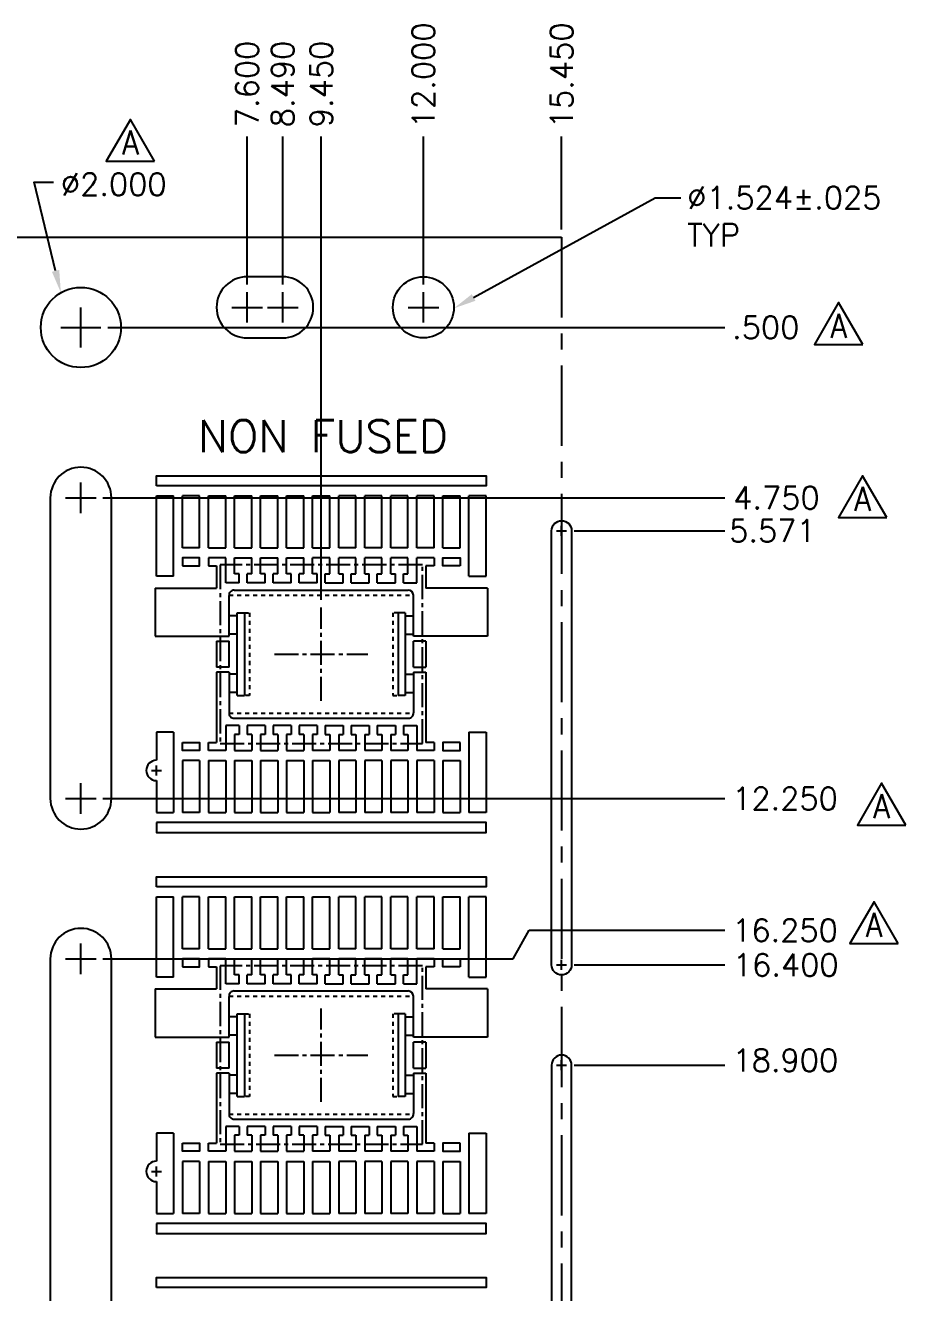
# Model space of a CAD drawing. Extents: x -22.4 to 36.1, y -70.8 to 7.
# Drawn here: x 2.06 to 24.04, y -24.57 to 7.03 of the extents above; entities that cross this region are included whole.
import ezdxf
from ezdxf.enums import TextEntityAlignment as Align

# ---------------------------------------------------------------- set-up
doc = ezdxf.new("R2010")
doc.units = 0
doc.header["$LTSCALE"] = 0.8
doc.header["$MEASUREMENT"] = 0
for name, pattern in [('CENTER2', [1.125, 0.75, -0.125, 0.125, -0.125]), ('CENTERX2', [4, 2.5, -0.5, 0.5, -0.5]), ('HIDDEN2', [0.1875, 0.125, -0.0625])]:
    doc.linetypes.add(name, pattern=pattern)
doc.layers.add('1', color=7, linetype='Continuous')
doc.layers.add('1D', color=4, linetype='Continuous')
doc.styles.add('ROMANS', font='SIMPLEX', dxfattribs={"width": 0.8, "height": 0.018})
doc.styles.add('SIMPLEX', font='SIMPLEX')

msp = doc.modelspace()

# ---------------------------------------------------------------- linework, layer by layer
at = {"layer": '1'}
for p, q in [((-7.219, 1.75), (15.45, 1.75)), ((5.335, -6.704), (5.335, -4.7)), ((5.335, -4.7), (5.765, -4.7)), ((5.765, -6.704), (5.765, -4.7)), ((5.985, -6), (5.985, -4.7)), ((6.415, -4.7), (5.985, -4.7)), ((6.415, -6), (6.415, -4.7)), ((6.635, -6), (6.635, -4.7)), ((6.635, -4.7), (7.065, -4.7)), ((7.065, -6), (7.065, -4.7)), ((7.285, -6), (7.285, -4.7)), ((7.285, -4.7), (7.715, -4.7)), ((7.715, -6), (7.715, -4.7)), ((7.935, -4.7), (8.365, -4.7)), ((7.935, -6), (7.935, -4.7)), ((8.365, -6), (8.365, -4.7)), ((8.585, -6), (8.585, -4.7)), ((8.585, -4.7), (9.015, -4.7)), ((9.015, -6), (9.015, -4.7)), ((9.235, -6), (9.235, -4.7)), ((9.235, -4.7), (9.665, -4.7)), ((9.665, -6), (9.665, -4.7)), ((9.885, -6), (9.885, -4.7)), ((10.315, -4.7), (9.885, -4.7)), ((10.315, -6), (10.315, -4.7)), ((10.535, -6), (10.535, -4.7)), ((10.965, -4.7), (10.535, -4.7)), ((10.965, -6), (10.965, -4.7)), ((11.185, -6), (11.185, -4.7)), ((11.615, -4.7), (11.185, -4.7)), ((11.615, -6), (11.615, -4.7)), ((11.835, -6), (11.835, -4.7)), ((12.265, -4.7), (11.835, -4.7)), ((12.265, -6), (12.265, -4.7)), ((12.485, -6), (12.485, -4.7)), ((12.485, -4.7), (12.915, -4.7)), ((12.915, -6), (12.915, -4.7)), ((13.135, -6.704), (13.135, -4.7)), ((13.565, -4.7), (13.135, -4.7)), ((13.565, -6.704), (13.565, -4.7)), ((6.415, -6), (5.985, -6)), ((6.635, -6), (7.065, -6)), ((7.285, -6), (7.715, -6)), ((7.935, -6), (8.365, -6)), ((8.585, -6), (9.015, -6)), ((9.235, -6), (9.665, -6)), ((10.315, -6), (9.885, -6)), ((10.965, -6), (10.535, -6)), ((11.615, -6), (11.185, -6)), ((12.265, -6), (11.835, -6)), ((12.485, -6), (12.915, -6)), ((6.635, -6.25), (6.635, -6.45)), ((7.065, -6.25), (6.635, -6.25)), ((7.065, -6.87), (7.065, -6.25)), ((7.285, -6.65), (7.285, -6.25)), ((7.285, -6.25), (7.715, -6.25)), ((7.715, -6.65), (7.715, -6.25)), ((7.935, -6.65), (7.935, -6.25)), ((7.935, -6.25), (8.365, -6.25)), ((8.365, -6.65), (8.365, -6.25)), ((8.585, -6.65), (8.585, -6.25)), ((8.585, -6.25), (9.015, -6.25)), ((9.015, -6.65), (9.015, -6.25)), ((9.235, -6.65), (9.235, -6.25)), ((9.665, -6.25), (9.235, -6.25)), ((9.665, -6.65), (9.665, -6.25)), ((9.885, -6.65), (9.885, -6.25)), ((10.315, -6.25), (9.885, -6.25)), ((10.315, -6.65), (10.315, -6.25)), ((10.535, -6.65), (10.535, -6.25)), ((10.965, -6.25), (10.535, -6.25)), ((10.965, -6.65), (10.965, -6.25)), ((11.185, -6.65), (11.185, -6.25)), ((11.615, -6.25), (11.185, -6.25)), ((11.615, -6.65), (11.615, -6.25)), ((11.835, -6.87), (11.835, -6.25)), ((12.265, -6.25), (11.835, -6.25)), ((12.265, -6.25), (12.265, -6.45)), ((6.635, -6.45), (6.838, -6.45)), ((6.838, -6.45), (6.838, -7)), ((12.062, -6.45), (12.062, -7)), ((12.265, -6.45), (12.062, -6.45)), ((5.765, -6.704), (5.335, -6.704)), ((7.4, -6.87), (7.065, -6.87)), ((7.4, -6.65), (7.285, -6.65)), ((7.4, -6.87), (7.4, -6.65)), ((7.6, -6.87), (7.6, -6.65)), ((7.715, -6.65), (7.6, -6.65)), ((8.05, -6.87), (7.6, -6.87)), ((8.05, -6.65), (7.935, -6.65)), ((8.05, -6.87), (8.05, -6.65)), ((8.25, -6.87), (8.25, -6.65)), ((8.365, -6.65), (8.25, -6.65)), ((8.7, -6.87), (8.25, -6.87)), ((8.7, -6.65), (8.585, -6.65)), ((8.7, -6.87), (8.7, -6.65)), ((9.015, -6.65), (8.9, -6.65)), ((8.9, -6.87), (8.9, -6.65)), ((9.35, -6.87), (8.9, -6.87)), ((9.35, -6.65), (9.235, -6.65)), ((9.35, -6.87), (9.35, -6.65)), ((9.55, -6.87), (9.55, -6.65)), ((9.55, -6.65), (9.665, -6.65)), ((9.55, -6.87), (10, -6.87)), ((9.885, -6.65), (10, -6.65)), ((10, -6.87), (10, -6.65)), ((10.2, -6.87), (10.2, -6.65)), ((10.2, -6.65), (10.315, -6.65)), ((10.2, -6.87), (10.65, -6.87)), ((10.535, -6.65), (10.65, -6.65)), ((10.65, -6.87), (10.65, -6.65)), ((10.85, -6.65), (10.965, -6.65)), ((10.85, -6.87), (10.85, -6.65)), ((10.85, -6.87), (11.3, -6.87)), ((11.185, -6.65), (11.3, -6.65)), ((11.3, -6.87), (11.3, -6.65)), ((11.5, -6.65), (11.615, -6.65)), ((11.5, -6.87), (11.5, -6.65)), ((11.5, -6.87), (11.835, -6.87)), ((13.135, -6.704), (13.565, -6.704)), ((5.303, -7), (6.838, -7)), ((5.303, -7), (5.303, -8.2)), ((7.15, -8.2), (7.15, -7.19)), ((7.276, -7.05), (11.623, -7.05)), ((11.75, -7.19), (11.75, -7.177)), ((11.75, -8.2), (11.75, -7.19)), ((13.597, -7), (12.062, -7)), ((13.597, -7), (13.597, -8.2)), ((7.353, -9.68), (7.353, -7.62)), ((7.353, -7.62), (7.533, -7.62)), ((7.533, -7.62), (7.533, -9.68)), ((11.367, -7.62), (11.367, -9.68)), ((11.548, -7.62), (11.367, -7.62)), ((11.548, -7.62), (11.548, -9.68)), ((5.303, -8.2), (7.15, -8.2)), ((13.597, -8.2), (11.75, -8.2)), ((6.838, -8.327), (7.15, -8.327)), ((6.838, -8.327), (6.838, -8.973)), ((7.15, -8.973), (7.15, -8.327)), ((11.75, -8.973), (11.75, -8.327)), ((12.062, -8.327), (11.75, -8.327)), ((12.062, -8.327), (12.062, -8.973)), ((7.15, -8.973), (6.838, -8.973)), ((6.838, -9.1), (6.838, -10.85)), ((7.15, -9.1), (6.838, -9.1)), ((7.15, -9.1), (7.15, -10.11)), ((11.75, -8.973), (12.062, -8.973)), ((11.75, -9.1), (11.75, -10.11)), ((11.75, -9.1), (12.062, -9.1)), ((12.062, -9.1), (12.062, -10.85)), ((7.353, -9.68), (7.533, -9.68)), ((11.548, -9.68), (11.367, -9.68)), ((7.065, -10.43), (7.065, -11.05)), ((7.4, -10.43), (7.065, -10.43)), ((7.276, -10.25), (11.624, -10.25)), ((7.4, -10.43), (7.4, -10.65)), ((7.6, -10.43), (7.6, -10.65)), ((8.05, -10.43), (7.6, -10.43)), ((8.05, -10.43), (8.05, -10.65)), ((8.25, -10.43), (8.25, -10.65)), ((8.7, -10.43), (8.25, -10.43)), ((8.7, -10.43), (8.7, -10.65)), ((8.9, -10.43), (8.9, -10.65)), ((9.35, -10.43), (8.9, -10.43)), ((9.35, -10.43), (9.35, -10.65)), ((9.55, -10.43), (9.55, -10.65)), ((9.55, -10.43), (10, -10.43)), ((10, -10.43), (10, -10.65)), ((10.2, -10.43), (10.65, -10.43)), ((10.2, -10.43), (10.2, -10.65)), ((10.65, -10.43), (10.65, -10.65)), ((10.85, -10.43), (11.3, -10.43)), ((10.85, -10.43), (10.85, -10.65)), ((11.3, -10.43), (11.3, -10.65)), ((11.5, -10.43), (11.5, -10.65)), ((11.5, -10.43), (11.835, -10.43)), ((11.835, -10.43), (11.835, -11.05)), ((5.765, -10.596), (5.335, -10.596)), ((5.335, -10.596), (5.335, -11.296)), ((5.765, -10.596), (5.765, -12.6)), ((7.285, -10.65), (7.285, -11.05)), ((7.4, -10.65), (7.285, -10.65)), ((7.715, -10.65), (7.6, -10.65)), ((7.715, -10.65), (7.715, -11.05)), ((7.935, -10.65), (7.935, -11.05)), ((8.05, -10.65), (7.935, -10.65)), ((8.365, -10.65), (8.25, -10.65)), ((8.365, -10.65), (8.365, -11.05)), ((8.585, -10.65), (8.585, -11.05)), ((8.7, -10.65), (8.585, -10.65)), ((9.015, -10.65), (8.9, -10.65)), ((9.015, -10.65), (9.015, -11.05)), ((9.35, -10.65), (9.235, -10.65)), ((9.235, -10.65), (9.235, -11.05)), ((9.55, -10.65), (9.665, -10.65)), ((9.665, -10.65), (9.665, -11.05)), ((9.885, -10.65), (9.885, -11.05)), ((9.885, -10.65), (10, -10.65)), ((10.2, -10.65), (10.315, -10.65)), ((10.315, -10.65), (10.315, -11.05)), ((10.535, -10.65), (10.65, -10.65)), ((10.535, -10.65), (10.535, -11.05)), ((10.85, -10.65), (10.965, -10.65)), ((10.965, -10.65), (10.965, -11.05)), ((11.185, -10.65), (11.3, -10.65)), ((11.185, -10.65), (11.185, -11.05)), ((11.5, -10.65), (11.615, -10.65)), ((11.615, -10.65), (11.615, -11.05)), ((13.135, -10.596), (13.135, -12.6)), ((13.135, -10.596), (13.565, -10.596)), ((13.565, -10.596), (13.565, -12.6)), ((6.635, -11.05), (6.635, -10.85)), ((6.635, -10.85), (6.838, -10.85)), ((7.065, -11.05), (6.635, -11.05)), ((7.285, -11.05), (7.715, -11.05)), ((7.935, -11.05), (8.365, -11.05)), ((8.585, -11.05), (9.015, -11.05)), ((9.665, -11.05), (9.235, -11.05)), ((10.315, -11.05), (9.885, -11.05)), ((10.965, -11.05), (10.535, -11.05)), ((11.615, -11.05), (11.185, -11.05)), ((12.265, -11.05), (11.835, -11.05)), ((12.265, -10.85), (12.062, -10.85)), ((12.265, -10.85), (12.265, -11.05)), ((5.985, -11.3), (5.985, -12.6)), ((6.415, -11.3), (5.985, -11.3)), ((6.415, -11.3), (6.415, -12.6)), ((6.635, -11.3), (6.635, -12.6)), ((6.635, -11.3), (7.065, -11.3)), ((7.065, -11.3), (7.065, -12.6)), ((7.285, -11.3), (7.285, -12.6)), ((7.285, -11.3), (7.715, -11.3)), ((7.715, -11.3), (7.715, -12.6)), ((7.935, -11.3), (8.365, -11.3)), ((7.935, -11.3), (7.935, -12.6)), ((8.365, -11.3), (8.365, -12.6)), ((8.585, -11.3), (8.585, -12.6)), ((8.585, -11.3), (9.015, -11.3)), ((9.015, -11.3), (9.015, -12.6)), ((9.235, -11.3), (9.235, -12.6)), ((9.235, -11.3), (9.665, -11.3)), ((9.665, -11.3), (9.665, -12.6)), ((9.885, -11.3), (9.885, -12.6)), ((10.315, -11.3), (9.885, -11.3)), ((10.315, -11.3), (10.315, -12.6)), ((10.535, -11.3), (10.535, -12.6)), ((10.965, -11.3), (10.535, -11.3)), ((10.965, -11.3), (10.965, -12.6)), ((11.615, -11.3), (11.185, -11.3)), ((11.185, -11.3), (11.185, -12.6)), ((11.615, -11.3), (11.615, -12.6)), ((11.835, -11.3), (11.835, -12.6)), ((12.265, -11.3), (11.835, -11.3)), ((12.265, -11.3), (12.265, -12.6)), ((12.485, -11.3), (12.485, -12.6)), ((12.485, -11.3), (12.915, -11.3)), ((12.915, -11.3), (12.915, -12.6)), ((5.335, -11.804), (5.335, -12.6)), ((5.335, -12.6), (5.765, -12.6)), ((6.415, -12.6), (5.985, -12.6)), ((6.635, -12.6), (7.065, -12.6)), ((7.285, -12.6), (7.715, -12.6)), ((7.935, -12.6), (8.365, -12.6)), ((8.585, -12.6), (9.015, -12.6)), ((9.235, -12.6), (9.665, -12.6)), ((10.315, -12.6), (9.885, -12.6)), ((10.965, -12.6), (10.535, -12.6)), ((11.615, -12.6), (11.185, -12.6)), ((12.265, -12.6), (11.835, -12.6)), ((12.485, -12.6), (12.915, -12.6)), ((13.565, -12.6), (13.135, -12.6)), ((5.335, -14.7), (5.765, -14.7)), ((5.335, -16.704), (5.335, -14.7)), ((5.765, -16.704), (5.765, -14.7)), ((6.415, -14.7), (5.985, -14.7)), ((5.985, -16), (5.985, -14.7)), ((6.415, -16), (6.415, -14.7)), ((6.635, -14.7), (7.065, -14.7)), ((6.635, -16), (6.635, -14.7)), ((7.065, -16), (7.065, -14.7)), ((7.285, -14.7), (7.715, -14.7)), ((7.285, -16), (7.285, -14.7)), ((7.715, -16), (7.715, -14.7)), ((7.935, -14.7), (8.365, -14.7)), ((7.935, -16), (7.935, -14.7)), ((8.365, -16), (8.365, -14.7)), ((8.585, -14.7), (9.015, -14.7)), ((8.585, -16), (8.585, -14.7)), ((9.015, -16), (9.015, -14.7)), ((9.235, -14.7), (9.665, -14.7)), ((9.235, -16), (9.235, -14.7)), ((9.665, -16), (9.665, -14.7)), ((10.315, -14.7), (9.885, -14.7)), ((9.885, -16), (9.885, -14.7)), ((10.315, -16), (10.315, -14.7)), ((10.965, -14.7), (10.535, -14.7)), ((10.535, -16), (10.535, -14.7)), ((10.965, -16), (10.965, -14.7)), ((11.615, -14.7), (11.185, -14.7)), ((11.185, -16), (11.185, -14.7)), ((11.615, -16), (11.615, -14.7)), ((12.265, -14.7), (11.835, -14.7)), ((11.835, -16), (11.835, -14.7)), ((12.265, -16), (12.265, -14.7)), ((12.485, -14.7), (12.915, -14.7)), ((12.485, -16), (12.485, -14.7)), ((12.915, -16), (12.915, -14.7)), ((13.565, -14.7), (13.135, -14.7)), ((13.135, -16.704), (13.135, -14.7)), ((13.565, -16.704), (13.565, -14.7)), ((6.415, -16), (5.985, -16)), ((6.635, -16), (7.065, -16)), ((7.285, -16), (7.715, -16)), ((7.935, -16), (8.365, -16)), ((8.585, -16), (9.015, -16)), ((9.235, -16), (9.665, -16)), ((10.315, -16), (9.885, -16)), ((10.965, -16), (10.535, -16)), ((11.615, -16), (11.185, -16)), ((12.265, -16), (11.835, -16)), ((12.485, -16), (12.915, -16)), ((6.635, -16.25), (6.635, -16.45)), ((7.065, -16.25), (6.635, -16.25)), ((7.065, -16.87), (7.065, -16.25)), ((7.285, -16.65), (7.285, -16.25)), ((7.285, -16.25), (7.715, -16.25)), ((7.715, -16.65), (7.715, -16.25)), ((7.935, -16.65), (7.935, -16.25)), ((7.935, -16.25), (8.365, -16.25)), ((8.365, -16.65), (8.365, -16.25)), ((8.585, -16.65), (8.585, -16.25)), ((8.585, -16.25), (9.015, -16.25)), ((9.015, -16.65), (9.015, -16.25)), ((9.235, -16.65), (9.235, -16.25)), ((9.665, -16.25), (9.235, -16.25)), ((9.665, -16.65), (9.665, -16.25)), ((9.885, -16.65), (9.885, -16.25)), ((10.315, -16.25), (9.885, -16.25)), ((10.315, -16.65), (10.315, -16.25)), ((10.535, -16.65), (10.535, -16.25)), ((10.965, -16.25), (10.535, -16.25)), ((10.965, -16.65), (10.965, -16.25)), ((11.185, -16.65), (11.185, -16.25)), ((11.615, -16.25), (11.185, -16.25)), ((11.615, -16.65), (11.615, -16.25)), ((11.835, -16.87), (11.835, -16.25)), ((12.265, -16.25), (11.835, -16.25)), ((12.265, -16.25), (12.265, -16.45)), ((5.765, -16.704), (5.335, -16.704)), ((6.635, -16.45), (6.838, -16.45)), ((6.838, -16.45), (6.838, -17)), ((7.4, -16.65), (7.285, -16.65)), ((7.4, -16.87), (7.4, -16.65)), ((7.6, -16.87), (7.6, -16.65)), ((7.715, -16.65), (7.6, -16.65)), ((8.05, -16.65), (7.935, -16.65)), ((8.05, -16.87), (8.05, -16.65)), ((8.25, -16.87), (8.25, -16.65)), ((8.365, -16.65), (8.25, -16.65)), ((8.7, -16.65), (8.585, -16.65)), ((8.7, -16.87), (8.7, -16.65)), ((9.015, -16.65), (8.9, -16.65)), ((8.9, -16.87), (8.9, -16.65)), ((9.35, -16.65), (9.235, -16.65)), ((9.35, -16.87), (9.35, -16.65)), ((9.55, -16.87), (9.55, -16.65)), ((9.55, -16.65), (9.665, -16.65)), ((9.885, -16.65), (10, -16.65)), ((10, -16.87), (10, -16.65)), ((10.2, -16.87), (10.2, -16.65)), ((10.2, -16.65), (10.315, -16.65)), ((10.535, -16.65), (10.65, -16.65)), ((10.65, -16.87), (10.65, -16.65)), ((10.85, -16.65), (10.965, -16.65)), ((10.85, -16.87), (10.85, -16.65)), ((11.185, -16.65), (11.3, -16.65)), ((11.3, -16.87), (11.3, -16.65)), ((11.5, -16.65), (11.615, -16.65)), ((11.5, -16.87), (11.5, -16.65)), ((12.062, -16.45), (12.062, -17)), ((12.265, -16.45), (12.062, -16.45)), ((13.135, -16.704), (13.565, -16.704)), ((5.303, -17), (6.838, -17)), ((5.303, -17), (5.303, -18.2)), ((7.4, -16.87), (7.065, -16.87)), ((7.276, -17.05), (11.623, -17.05)), ((8.05, -16.87), (7.6, -16.87)), ((8.7, -16.87), (8.25, -16.87)), ((9.35, -16.87), (8.9, -16.87)), ((9.55, -16.87), (10, -16.87)), ((10.2, -16.87), (10.65, -16.87)), ((10.85, -16.87), (11.3, -16.87)), ((11.5, -16.87), (11.835, -16.87)), ((13.597, -17), (12.062, -17)), ((13.597, -17), (13.597, -18.2)), ((7.15, -18.2), (7.15, -17.19)), ((11.75, -17.19), (11.75, -17.177)), ((11.75, -18.2), (11.75, -17.19)), ((7.353, -19.68), (7.353, -17.62)), ((7.353, -17.62), (7.533, -17.62)), ((7.533, -17.62), (7.533, -19.68)), ((11.367, -17.62), (11.367, -19.68)), ((11.548, -17.62), (11.367, -17.62)), ((11.548, -17.62), (11.548, -19.68)), ((5.303, -18.2), (7.15, -18.2)), ((6.838, -18.327), (7.15, -18.327)), ((6.838, -18.327), (6.838, -18.973)), ((7.15, -18.973), (7.15, -18.327)), ((13.597, -18.2), (11.75, -18.2)), ((11.75, -18.973), (11.75, -18.327)), ((12.062, -18.327), (11.75, -18.327)), ((12.062, -18.327), (12.062, -18.973)), ((7.15, -18.973), (6.838, -18.973)), ((6.838, -19.1), (6.838, -20.85)), ((7.15, -19.1), (6.838, -19.1)), ((7.15, -19.1), (7.15, -20.11)), ((11.75, -18.973), (12.062, -18.973)), ((11.75, -19.1), (11.75, -20.11)), ((11.75, -19.1), (12.062, -19.1)), ((12.062, -19.1), (12.062, -20.85)), ((7.353, -19.68), (7.533, -19.68)), ((11.548, -19.68), (11.367, -19.68)), ((7.065, -20.43), (7.065, -21.05)), ((7.4, -20.43), (7.065, -20.43)), ((7.276, -20.25), (11.624, -20.25)), ((7.4, -20.43), (7.4, -20.65)), ((7.6, -20.43), (7.6, -20.65)), ((8.05, -20.43), (7.6, -20.43)), ((8.05, -20.43), (8.05, -20.65)), ((8.25, -20.43), (8.25, -20.65)), ((8.7, -20.43), (8.25, -20.43)), ((8.7, -20.43), (8.7, -20.65)), ((8.9, -20.43), (8.9, -20.65)), ((9.35, -20.43), (8.9, -20.43)), ((9.35, -20.43), (9.35, -20.65)), ((9.55, -20.43), (9.55, -20.65)), ((9.55, -20.43), (10, -20.43)), ((10, -20.43), (10, -20.65)), ((10.2, -20.43), (10.65, -20.43)), ((10.2, -20.43), (10.2, -20.65)), ((10.65, -20.43), (10.65, -20.65)), ((10.85, -20.43), (11.3, -20.43)), ((10.85, -20.43), (10.85, -20.65)), ((11.3, -20.43), (11.3, -20.65)), ((11.5, -20.43), (11.5, -20.65)), ((11.5, -20.43), (11.835, -20.43)), ((11.835, -20.43), (11.835, -21.05)), ((5.335, -20.596), (5.335, -21.296)), ((5.765, -20.596), (5.335, -20.596)), ((5.765, -20.596), (5.765, -22.6)), ((6.635, -21.05), (6.635, -20.85)), ((6.635, -20.85), (6.838, -20.85)), ((7.285, -20.65), (7.285, -21.05)), ((7.4, -20.65), (7.285, -20.65)), ((7.715, -20.65), (7.6, -20.65)), ((7.715, -20.65), (7.715, -21.05)), ((7.935, -20.65), (7.935, -21.05)), ((8.05, -20.65), (7.935, -20.65)), ((8.365, -20.65), (8.25, -20.65)), ((8.365, -20.65), (8.365, -21.05)), ((8.585, -20.65), (8.585, -21.05)), ((8.7, -20.65), (8.585, -20.65)), ((9.015, -20.65), (8.9, -20.65)), ((9.015, -20.65), (9.015, -21.05)), ((9.35, -20.65), (9.235, -20.65)), ((9.235, -20.65), (9.235, -21.05)), ((9.55, -20.65), (9.665, -20.65)), ((9.665, -20.65), (9.665, -21.05)), ((9.885, -20.65), (9.885, -21.05)), ((9.885, -20.65), (10, -20.65)), ((10.2, -20.65), (10.315, -20.65)), ((10.315, -20.65), (10.315, -21.05)), ((10.535, -20.65), (10.65, -20.65)), ((10.535, -20.65), (10.535, -21.05)), ((10.85, -20.65), (10.965, -20.65)), ((10.965, -20.65), (10.965, -21.05)), ((11.185, -20.65), (11.3, -20.65)), ((11.185, -20.65), (11.185, -21.05)), ((11.5, -20.65), (11.615, -20.65)), ((11.615, -20.65), (11.615, -21.05)), ((12.265, -20.85), (12.062, -20.85)), ((12.265, -20.85), (12.265, -21.05)), ((13.135, -20.596), (13.135, -22.6)), ((13.135, -20.596), (13.565, -20.596)), ((13.565, -20.596), (13.565, -22.6)), ((7.065, -21.05), (6.635, -21.05)), ((7.285, -21.05), (7.715, -21.05)), ((7.935, -21.05), (8.365, -21.05)), ((8.585, -21.05), (9.015, -21.05)), ((9.665, -21.05), (9.235, -21.05)), ((10.315, -21.05), (9.885, -21.05)), ((10.965, -21.05), (10.535, -21.05)), ((11.615, -21.05), (11.185, -21.05)), ((12.265, -21.05), (11.835, -21.05)), ((5.985, -21.3), (5.985, -22.6)), ((6.415, -21.3), (5.985, -21.3)), ((6.415, -21.3), (6.415, -22.6)), ((6.635, -21.3), (6.635, -22.6)), ((6.635, -21.3), (7.065, -21.3)), ((7.065, -21.3), (7.065, -22.6)), ((7.285, -21.3), (7.285, -22.6)), ((7.285, -21.3), (7.715, -21.3)), ((7.715, -21.3), (7.715, -22.6)), ((7.935, -21.3), (8.365, -21.3)), ((7.935, -21.3), (7.935, -22.6)), ((8.365, -21.3), (8.365, -22.6)), ((8.585, -21.3), (8.585, -22.6)), ((8.585, -21.3), (9.015, -21.3)), ((9.015, -21.3), (9.015, -22.6)), ((9.235, -21.3), (9.235, -22.6)), ((9.235, -21.3), (9.665, -21.3)), ((9.665, -21.3), (9.665, -22.6)), ((9.885, -21.3), (9.885, -22.6)), ((10.315, -21.3), (9.885, -21.3)), ((10.315, -21.3), (10.315, -22.6)), ((10.535, -21.3), (10.535, -22.6)), ((10.965, -21.3), (10.535, -21.3)), ((10.965, -21.3), (10.965, -22.6)), ((11.185, -21.3), (11.185, -22.6)), ((11.615, -21.3), (11.185, -21.3)), ((11.615, -21.3), (11.615, -22.6)), ((11.835, -21.3), (11.835, -22.6)), ((12.265, -21.3), (11.835, -21.3)), ((12.265, -21.3), (12.265, -22.6)), ((12.485, -21.3), (12.485, -22.6)), ((12.485, -21.3), (12.915, -21.3)), ((12.915, -21.3), (12.915, -22.6)), ((5.335, -21.804), (5.335, -22.6)), ((5.335, -22.6), (5.765, -22.6)), ((6.415, -22.6), (5.985, -22.6)), ((6.635, -22.6), (7.065, -22.6)), ((7.285, -22.6), (7.715, -22.6)), ((7.935, -22.6), (8.365, -22.6)), ((8.585, -22.6), (9.015, -22.6)), ((9.235, -22.6), (9.665, -22.6)), ((10.315, -22.6), (9.885, -22.6)), ((10.965, -22.6), (10.535, -22.6)), ((11.615, -22.6), (11.185, -22.6)), ((12.265, -22.6), (11.835, -22.6)), ((12.485, -22.6), (12.915, -22.6)), ((13.565, -22.6), (13.135, -22.6))]:
    msp.add_line(p, q, dxfattribs=at)
for points in [[(7.6, -0.762), (8.49, -0.762, 1), (8.49, 0.762), (7.6, 0.762, 1)], [(2.688, -4.75), (2.688, -12.25, 1), (4.212, -12.25), (4.212, -4.75, 1)], [(15.2, -5.571, -1), (15.7, -5.571), (15.7, -16.4, -1), (15.2, -16.4)], [(2.688, -16.25), (2.688, -28.95, 1), (4.212, -28.95), (4.212, -16.25, 1)], [(15.2, -28.4, 1), (15.7, -28.4), (15.7, -18.9, 1), (15.2, -18.9)]]:
    msp.add_lwpolyline(points, format="xyb", close=True, dxfattribs=at)
for points in [[(5.335, -4.45), (5.335, -4.2), (13.565, -4.2), (13.565, -4.45)], [(5.335, -12.85), (5.335, -13.1), (13.565, -13.1), (13.565, -12.85)], [(5.335, -14.45), (5.335, -14.2), (13.565, -14.2), (13.565, -14.45)], [(5.335, -22.85), (5.335, -23.1), (13.565, -23.1), (13.565, -22.85)], [(5.335, -24.45), (5.335, -24.2), (13.565, -24.2), (13.565, -24.45)]]:
    msp.add_lwpolyline(points, close=True, dxfattribs=at)
for points in [[(5.985, -6.45), (6.415, -6.45), (6.415, -6.25), (5.985, -6.25), (5.985, -6.45)], [(12.915, -6.45), (12.485, -6.45), (12.485, -6.25), (12.915, -6.25), (12.915, -6.45)], [(5.985, -10.85), (6.415, -10.85), (6.415, -11.05), (5.985, -11.05), (5.985, -10.85)], [(12.915, -10.85), (12.485, -10.85), (12.485, -11.05), (12.915, -11.05), (12.915, -10.85)], [(5.985, -16.45), (6.415, -16.45), (6.415, -16.25), (5.985, -16.25), (5.985, -16.45)], [(12.915, -16.45), (12.485, -16.45), (12.485, -16.25), (12.915, -16.25), (12.915, -16.45)], [(5.985, -20.85), (6.415, -20.85), (6.415, -21.05), (5.985, -21.05), (5.985, -20.85)], [(12.915, -20.85), (12.485, -20.85), (12.485, -21.05), (12.915, -21.05), (12.915, -20.85)]]:
    msp.add_lwpolyline(points, dxfattribs=at)
for centre, radius in [((12, 0), 0.762), ((3.45, -0.5), 1)]:
    msp.add_circle(centre, radius, dxfattribs=at)
for centre, radius, start, end in [((7.276, -7.177), 0.127, 90, 185.8752), ((11.623, -7.177), 0.127, 0, 90), ((7.276, -10.123), 0.127, 174.1248, 270), ((11.624, -10.123), 0.127, 270, 5.8752), ((5.335, -11.55), 0.254, 90, 270), ((7.276, -17.177), 0.127, 90, 185.8752), ((11.623, -17.177), 0.127, 0, 90), ((7.276, -20.123), 0.127, 174.1248, 270), ((11.624, -20.123), 0.127, 270, 5.8752), ((5.335, -21.55), 0.254, 90, 270)]:
    msp.add_arc(centre, radius, start, end, dxfattribs=at)
at = {"layer": '1D'}
for p, q in [((7.6, 0.571), (7.6, 4.263)), ((8.49, 0.571), (8.49, 4.263)), ((9.45, -7.295), (9.45, 4.263)), ((12, 0.571), (12, 4.263)), ((15.45, 1.94), (15.45, 4.263)), ((7.6, -0.381), (7.6, 0.381)), ((8.49, -0.381), (8.49, 0.381)), ((12, -0.381), (12, 0.381)), ((11.619, 0), (12.381, 0)), ((3.45, -1), (3.45, 0)), ((7.219, 0), (7.981, 0)), ((8.109, 0), (8.871, 0)), ((2.95, -0.5), (3.95, -0.5)), ((4.12, -0.5), (19.522, -0.5)), ((3.45, -5.131), (3.45, -4.369)), ((3.069, -4.75), (3.831, -4.75)), ((4.001, -4.75), (19.522, -4.75)), ((15.325, -5.571), (15.575, -5.571)), ((15.45, -5.696), (15.45, -5.446)), ((15.765, -5.571), (19.522, -5.571)), ((7.353, -7.693), (7.15, -7.693)), ((11.548, -7.693), (11.75, -7.693)), ((7.353, -8.15), (7.15, -8.15)), ((11.548, -8.15), (11.75, -8.15)), ((7.353, -9.15), (7.15, -9.15)), ((11.548, -9.15), (11.75, -9.15)), ((7.353, -9.607), (7.15, -9.607)), ((11.548, -9.607), (11.75, -9.607)), ((5.21, -11.55), (5.46, -11.55)), ((5.335, -11.675), (5.335, -11.425)), ((3.45, -12.631), (3.45, -11.869)), ((3.069, -12.25), (3.831, -12.25)), ((4.001, -12.25), (19.522, -12.25)), ((14.241, -16.25), (14.644, -15.537)), ((14.644, -15.537), (19.522, -15.537)), ((3.45, -16.631), (3.45, -15.869)), ((3.069, -16.25), (3.831, -16.25)), ((4.001, -16.25), (14.241, -16.25)), ((15.325, -16.4), (15.575, -16.4)), ((15.45, -16.525), (15.45, -16.275)), ((15.765, -16.4), (19.522, -16.4)), ((7.353, -17.693), (7.15, -17.693)), ((11.548, -17.693), (11.75, -17.693)), ((7.353, -18.15), (7.15, -18.15)), ((11.548, -18.15), (11.75, -18.15)), ((15.325, -18.9), (15.575, -18.9)), ((15.45, -19.025), (15.45, -18.775)), ((15.765, -18.9), (19.522, -18.9)), ((7.353, -19.15), (7.15, -19.15)), ((11.548, -19.15), (11.75, -19.15)), ((7.353, -19.607), (7.15, -19.607)), ((11.548, -19.607), (11.75, -19.607)), ((5.335, -21.675), (5.335, -21.425)), ((5.21, -21.55), (5.46, -21.55))]:
    msp.add_line(p, q, dxfattribs=at)
at = {"layer": '1D', "linetype": 'CENTERX2'}
msp.add_line((15.45, 1.75), (15.45, -49.05), dxfattribs=at)
at = {"layer": '1D', "linetype": 'HIDDEN2'}
for p, q in [((7.149, -7.177), (11.75, -7.177)), ((7.149, -10.123), (11.751, -10.123)), ((7.149, -17.177), (11.75, -17.177)), ((7.149, -20.123), (11.751, -20.123))]:
    msp.add_line(p, q, dxfattribs=at)
at = {"layer": '1D', "linetype": 'CENTER2'}
for p, q in [((9.45, -9.815), (9.45, -7.485)), ((8.285, -8.65), (10.615, -8.65)), ((9.45, -19.815), (9.45, -17.485)), ((8.285, -18.65), (10.615, -18.65))]:
    msp.add_line(p, q, dxfattribs=at)
at = {"layer": '1D', "color": 2}
for points in [[(5.291, 3.643), (4.687, 4.688), (4.084, 3.643)], [(22.968, -0.926), (22.365, 0.119), (21.761, -0.926)], [(23.564, -5.243), (22.96, -4.198), (22.357, -5.243)], [(24.038, -12.912), (23.434, -11.867), (22.831, -12.912)], [(23.85, -15.87), (23.247, -14.825), (22.644, -15.87)]]:
    msp.add_lwpolyline(points, close=True, dxfattribs=at)
at = {"layer": '1D'}
for points in [[(2.819, 0.911), (2.283, 3.123), (2.77, 3.123)], [(13.253, 0.246), (17.788, 2.736), (18.427, 2.736)]]:
    msp.add_lwpolyline(points, dxfattribs=at)
at = {"layer": '1D', "color": 2, "linetype": 'CENTER2'}
for points in [[(11.975, -10.875), (11.975, -6.425), (6.925, -6.425), (6.925, -10.875)], [(11.975, -20.875), (11.975, -16.425), (6.925, -16.425), (6.925, -20.875)]]:
    msp.add_lwpolyline(points, close=True, dxfattribs=at)
at = {"layer": '1D', "linetype": 'HIDDEN2'}
for points in [[(7.533, -7.62), (7.661, -7.62), (7.661, -9.68), (7.533, -9.68)], [(11.367, -7.62), (11.239, -7.62), (11.239, -9.68), (11.367, -9.68)], [(7.533, -17.62), (7.661, -17.62), (7.661, -19.68), (7.533, -19.68)], [(11.367, -17.62), (11.239, -17.62), (11.239, -19.68), (11.367, -19.68)]]:
    msp.add_lwpolyline(points, dxfattribs=at)
at = {"layer": '1D'}
for points in [[(2.91, 0.933), (2.951, 0.367), (2.728, 0.889)], [(13.297, 0.164), (12.762, -0.023), (13.208, 0.328)]]:
    msp.add_solid(points, dxfattribs=at)

# ---------------------------------------------------------------- texts
at = {"layer": '1D', "color": 2, "style": 'ROMANS', "width": 0.9}
for p in [(4.693, 4.111), (22.371, -0.458), (22.966, -4.775), (23.44, -12.444), (23.253, -15.401)]:
    msp.add_text('A', height=0.6, dxfattribs=at).set_placement(p, align=Align.MIDDLE)
at = {"layer": '1D', "char_height": 0.56, "attachment_point": 5, "rotation": 90, "style": 'SIMPLEX'}
for s, insert in [('\\A1;12.000', (12, 5.787)), ('\\A1;15.450', (15.45, 5.787)), ('7.600', (7.6, 5.573)), ('8.490', (8.49, 5.573)), ('\\A1;9.450', (9.45, 5.573))]:
    msp.add_mtext(s, dxfattribs=dict(at, insert=insert))
at = {"layer": '1D', "style": 'SIMPLEX'}
for s, insert, char_height, attachment_point in [('%%C2.000', (2.952, 3.351), 0.56, 1), ('\\A1;%%c1.524%%P.025\\PTYP', (18.586, 3.016), 0.56, 1), ('\\A1;.500', (20.545, -0.5), 0.56, 5), ('NON FUSED', (9.492, -3.21), 0.8, 5), ('\\A1;4.750', (20.812, -4.75), 0.56, 5), ('\\A1;5.571', (20.712, -5.571), 0.56, 5), ('\\A1;12.250', (21.025, -12.25), 0.56, 5), ('\\A1;16.250', (21.025, -15.537), 0.56, 5), ('\\A1;16.400', (21.045, -16.4), 0.56, 5), ('\\A1;18.900', (21.034, -18.779), 0.56, 5)]:
    msp.add_mtext(s, dxfattribs=dict(at, insert=insert, char_height=char_height, attachment_point=attachment_point))

doc.saveas('drawing.dxf')
